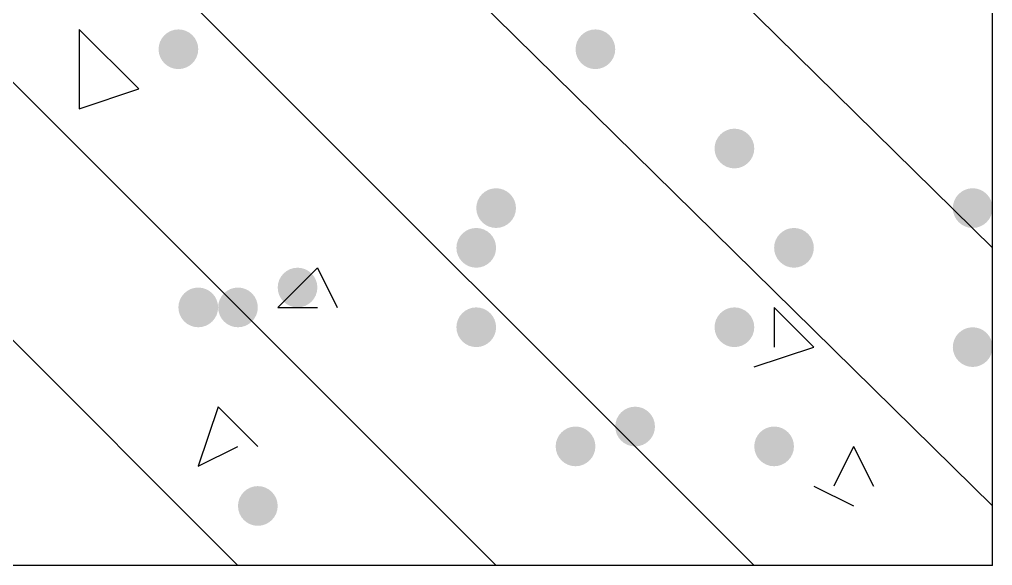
# Model space of a CAD drawing. Header units: inches. Extents: x 11 to 286, y 6 to 196.
# Drawn here: x 185.349 to 187.424, y 68.001 to 69.166 of the extents above; entities that cross this region are included whole.
import ezdxf

# ---------------------------------------------------------------- set-up
doc = ezdxf.new("R2010")
doc.units = ezdxf.units.IN
doc.header["$MEASUREMENT"] = 0
doc.layers.add('PDF_几何图形', color=7, linetype='Continuous')
doc.layers.add('PDF_实体填充', color=7, linetype='Continuous', true_color=0xffffff)

msp = doc.modelspace()

# ---------------------------------------------------------------- hatches: boundary and pattern name
at = {"layer": 'PDF_实体填充', "transparency": 33554559}
h = msp.add_hatch(color=7, dxfattribs=at)
edge = h.paths.add_edge_path(flags=0)
edge.add_spline(control_points=[(185.7304, 69.1021), (185.7304, 69.0788), (185.7114, 69.0598), (185.6881, 69.0598)], knot_values=[0, 0, 0, 0, 1, 1, 1, 1], degree=3, periodic=0)
edge.add_spline(control_points=[(185.6881, 69.0598), (185.6648, 69.0598), (185.6458, 69.0788), (185.6458, 69.1021)], knot_values=[0, 0, 0, 0, 1, 1, 1, 1], degree=3, periodic=0)
edge.add_line((185.6458, 69.1021), (185.6458, 69.1021))
edge.add_spline(control_points=[(185.6458, 69.1021), (185.6458, 69.1254), (185.6648, 69.1444), (185.6881, 69.1444)], knot_values=[0, 0, 0, 0, 1, 1, 1, 1], degree=3, periodic=0)
edge.add_spline(control_points=[(185.6881, 69.1444), (185.7114, 69.1444), (185.7304, 69.1254), (185.7304, 69.1021)], knot_values=[0, 0, 0, 0, 1, 1, 1, 1], degree=3, periodic=0)
edge.add_line((185.7304, 69.1021), (185.7304, 69.1021))
edge.add_line((185.7304, 69.1021), (185.7304, 69.1021))
h = msp.add_hatch(color=7, dxfattribs=at)
edge = h.paths.add_edge_path(flags=0)
edge.add_spline(control_points=[(186.6194, 69.1021), (186.6194, 69.0788), (186.6004, 69.0598), (186.5771, 69.0598)], knot_values=[0, 0, 0, 0, 1, 1, 1, 1], degree=3, periodic=0)
edge.add_spline(control_points=[(186.5771, 69.0598), (186.5538, 69.0598), (186.5348, 69.0788), (186.5348, 69.1021)], knot_values=[0, 0, 0, 0, 1, 1, 1, 1], degree=3, periodic=0)
edge.add_line((186.5348, 69.1021), (186.5348, 69.1021))
edge.add_spline(control_points=[(186.5348, 69.1021), (186.5348, 69.1254), (186.5538, 69.1444), (186.5771, 69.1444)], knot_values=[0, 0, 0, 0, 1, 1, 1, 1], degree=3, periodic=0)
edge.add_spline(control_points=[(186.5771, 69.1444), (186.6004, 69.1444), (186.6194, 69.1254), (186.6194, 69.1021)], knot_values=[0, 0, 0, 0, 1, 1, 1, 1], degree=3, periodic=0)
edge.add_line((186.6194, 69.1021), (186.6194, 69.1021))
edge.add_line((186.6194, 69.1021), (186.6194, 69.1021))
h = msp.add_hatch(color=7, dxfattribs=at)
edge = h.paths.add_edge_path(flags=0)
edge.add_spline(control_points=[(186.9158, 68.8904), (186.9158, 68.8672), (186.8967, 68.8481), (186.8734, 68.8481)], knot_values=[0, 0, 0, 0, 1, 1, 1, 1], degree=3, periodic=0)
edge.add_spline(control_points=[(186.8734, 68.8481), (186.8502, 68.8481), (186.8311, 68.8672), (186.8311, 68.8904)], knot_values=[0, 0, 0, 0, 1, 1, 1, 1], degree=3, periodic=0)
edge.add_line((186.8311, 68.8904), (186.8311, 68.8904))
edge.add_spline(control_points=[(186.8311, 68.8904), (186.8311, 68.9137), (186.8502, 68.9328), (186.8734, 68.9328)], knot_values=[0, 0, 0, 0, 1, 1, 1, 1], degree=3, periodic=0)
edge.add_spline(control_points=[(186.8734, 68.9328), (186.8967, 68.9328), (186.9158, 68.9137), (186.9158, 68.8904)], knot_values=[0, 0, 0, 0, 1, 1, 1, 1], degree=3, periodic=0)
edge.add_line((186.9158, 68.8904), (186.9158, 68.8904))
edge.add_line((186.9158, 68.8904), (186.9158, 68.8904))
h = msp.add_hatch(color=7, dxfattribs=at)
edge = h.paths.add_edge_path(flags=0)
edge.add_spline(control_points=[(186.4078, 68.7634), (186.4078, 68.7402), (186.3887, 68.7211), (186.3654, 68.7211)], knot_values=[0, 0, 0, 0, 1, 1, 1, 1], degree=3, periodic=0)
edge.add_spline(control_points=[(186.3654, 68.7211), (186.3422, 68.7211), (186.3231, 68.7402), (186.3231, 68.7634)], knot_values=[0, 0, 0, 0, 1, 1, 1, 1], degree=3, periodic=0)
edge.add_line((186.3231, 68.7634), (186.3231, 68.7634))
edge.add_spline(control_points=[(186.3231, 68.7634), (186.3231, 68.7867), (186.3422, 68.8058), (186.3654, 68.8058)], knot_values=[0, 0, 0, 0, 1, 1, 1, 1], degree=3, periodic=0)
edge.add_spline(control_points=[(186.3654, 68.8058), (186.3887, 68.8058), (186.4078, 68.7867), (186.4078, 68.7634)], knot_values=[0, 0, 0, 0, 1, 1, 1, 1], degree=3, periodic=0)
edge.add_line((186.4078, 68.7634), (186.4078, 68.7634))
edge.add_line((186.4078, 68.7634), (186.4078, 68.7634))
h = msp.add_hatch(color=7, dxfattribs=at)
edge = h.paths.add_edge_path(flags=0)
edge.add_spline(control_points=[(187.4238, 68.7634), (187.4238, 68.7402), (187.4047, 68.7211), (187.3814, 68.7211)], knot_values=[0, 0, 0, 0, 1, 1, 1, 1], degree=3, periodic=0)
edge.add_spline(control_points=[(187.3814, 68.7211), (187.3582, 68.7211), (187.3391, 68.7402), (187.3391, 68.7634)], knot_values=[0, 0, 0, 0, 1, 1, 1, 1], degree=3, periodic=0)
edge.add_line((187.3391, 68.7634), (187.3391, 68.7634))
edge.add_spline(control_points=[(187.3391, 68.7634), (187.3391, 68.7867), (187.3582, 68.8058), (187.3814, 68.8058)], knot_values=[0, 0, 0, 0, 1, 1, 1, 1], degree=3, periodic=0)
edge.add_spline(control_points=[(187.3814, 68.8058), (187.4047, 68.8058), (187.4238, 68.7867), (187.4238, 68.7634)], knot_values=[0, 0, 0, 0, 1, 1, 1, 1], degree=3, periodic=0)
edge.add_line((187.4238, 68.7634), (187.4238, 68.7634))
edge.add_line((187.4238, 68.7634), (187.4238, 68.7634))
h = msp.add_hatch(color=7, dxfattribs=at)
edge = h.paths.add_edge_path(flags=0)
edge.add_spline(control_points=[(186.3654, 68.6788), (186.3654, 68.6555), (186.3464, 68.6364), (186.3231, 68.6364)], knot_values=[0, 0, 0, 0, 1, 1, 1, 1], degree=3, periodic=0)
edge.add_spline(control_points=[(186.3231, 68.6364), (186.2998, 68.6364), (186.2808, 68.6555), (186.2808, 68.6788)], knot_values=[0, 0, 0, 0, 1, 1, 1, 1], degree=3, periodic=0)
edge.add_line((186.2808, 68.6788), (186.2808, 68.6788))
edge.add_spline(control_points=[(186.2808, 68.6788), (186.2808, 68.7021), (186.2998, 68.7211), (186.3231, 68.7211)], knot_values=[0, 0, 0, 0, 1, 1, 1, 1], degree=3, periodic=0)
edge.add_spline(control_points=[(186.3231, 68.7211), (186.3464, 68.7211), (186.3654, 68.7021), (186.3654, 68.6788)], knot_values=[0, 0, 0, 0, 1, 1, 1, 1], degree=3, periodic=0)
edge.add_line((186.3654, 68.6788), (186.3654, 68.6788))
edge.add_line((186.3654, 68.6788), (186.3654, 68.6788))
h = msp.add_hatch(color=7, dxfattribs=at)
edge = h.paths.add_edge_path(flags=0)
edge.add_spline(control_points=[(187.0428, 68.6788), (187.0428, 68.6555), (187.0237, 68.6364), (187.0004, 68.6364)], knot_values=[0, 0, 0, 0, 1, 1, 1, 1], degree=3, periodic=0)
edge.add_spline(control_points=[(187.0004, 68.6364), (186.9772, 68.6364), (186.9581, 68.6555), (186.9581, 68.6788)], knot_values=[0, 0, 0, 0, 1, 1, 1, 1], degree=3, periodic=0)
edge.add_line((186.9581, 68.6788), (186.9581, 68.6788))
edge.add_spline(control_points=[(186.9581, 68.6788), (186.9581, 68.7021), (186.9772, 68.7211), (187.0004, 68.7211)], knot_values=[0, 0, 0, 0, 1, 1, 1, 1], degree=3, periodic=0)
edge.add_spline(control_points=[(187.0004, 68.7211), (187.0237, 68.7211), (187.0428, 68.7021), (187.0428, 68.6788)], knot_values=[0, 0, 0, 0, 1, 1, 1, 1], degree=3, periodic=0)
edge.add_line((187.0428, 68.6788), (187.0428, 68.6788))
edge.add_line((187.0428, 68.6788), (187.0428, 68.6788))
h = msp.add_hatch(color=7, dxfattribs=at)
edge = h.paths.add_edge_path(flags=0)
edge.add_spline(control_points=[(185.9844, 68.5941), (185.9844, 68.5708), (185.9654, 68.5518), (185.9421, 68.5518)], knot_values=[0, 0, 0, 0, 1, 1, 1, 1], degree=3, periodic=0)
edge.add_spline(control_points=[(185.9421, 68.5518), (185.9188, 68.5518), (185.8998, 68.5708), (185.8998, 68.5941)], knot_values=[0, 0, 0, 0, 1, 1, 1, 1], degree=3, periodic=0)
edge.add_line((185.8998, 68.5941), (185.8998, 68.5941))
edge.add_spline(control_points=[(185.8998, 68.5941), (185.8998, 68.6174), (185.9188, 68.6364), (185.9421, 68.6364)], knot_values=[0, 0, 0, 0, 1, 1, 1, 1], degree=3, periodic=0)
edge.add_spline(control_points=[(185.9421, 68.6364), (185.9654, 68.6364), (185.9844, 68.6174), (185.9844, 68.5941)], knot_values=[0, 0, 0, 0, 1, 1, 1, 1], degree=3, periodic=0)
edge.add_line((185.9844, 68.5941), (185.9844, 68.5941))
edge.add_line((185.9844, 68.5941), (185.9844, 68.5941))
h = msp.add_hatch(color=7, dxfattribs=at)
edge = h.paths.add_edge_path(flags=0)
edge.add_spline(control_points=[(185.7728, 68.5518), (185.7728, 68.5285), (185.7537, 68.5094), (185.7304, 68.5094)], knot_values=[0, 0, 0, 0, 1, 1, 1, 1], degree=3, periodic=0)
edge.add_spline(control_points=[(185.7304, 68.5094), (185.7072, 68.5094), (185.6881, 68.5285), (185.6881, 68.5518)], knot_values=[0, 0, 0, 0, 1, 1, 1, 1], degree=3, periodic=0)
edge.add_line((185.6881, 68.5518), (185.6881, 68.5518))
edge.add_spline(control_points=[(185.6881, 68.5518), (185.6881, 68.5751), (185.7072, 68.5941), (185.7304, 68.5941)], knot_values=[0, 0, 0, 0, 1, 1, 1, 1], degree=3, periodic=0)
edge.add_spline(control_points=[(185.7304, 68.5941), (185.7537, 68.5941), (185.7728, 68.5751), (185.7728, 68.5518)], knot_values=[0, 0, 0, 0, 1, 1, 1, 1], degree=3, periodic=0)
edge.add_line((185.7728, 68.5518), (185.7728, 68.5518))
edge.add_line((185.7728, 68.5518), (185.7728, 68.5518))
h = msp.add_hatch(color=7, dxfattribs=at)
edge = h.paths.add_edge_path(flags=0)
edge.add_spline(control_points=[(185.8574, 68.5518), (185.8574, 68.5285), (185.8384, 68.5094), (185.8151, 68.5094)], knot_values=[0, 0, 0, 0, 1, 1, 1, 1], degree=3, periodic=0)
edge.add_spline(control_points=[(185.8151, 68.5094), (185.7918, 68.5094), (185.7728, 68.5285), (185.7728, 68.5518)], knot_values=[0, 0, 0, 0, 1, 1, 1, 1], degree=3, periodic=0)
edge.add_line((185.7728, 68.5518), (185.7728, 68.5518))
edge.add_spline(control_points=[(185.7728, 68.5518), (185.7728, 68.5751), (185.7918, 68.5941), (185.8151, 68.5941)], knot_values=[0, 0, 0, 0, 1, 1, 1, 1], degree=3, periodic=0)
edge.add_spline(control_points=[(185.8151, 68.5941), (185.8384, 68.5941), (185.8574, 68.5751), (185.8574, 68.5518)], knot_values=[0, 0, 0, 0, 1, 1, 1, 1], degree=3, periodic=0)
edge.add_line((185.8574, 68.5518), (185.8574, 68.5518))
edge.add_line((185.8574, 68.5518), (185.8574, 68.5518))
h = msp.add_hatch(color=7, dxfattribs=at)
edge = h.paths.add_edge_path(flags=0)
edge.add_spline(control_points=[(186.3654, 68.5094), (186.3654, 68.4862), (186.3464, 68.4671), (186.3231, 68.4671)], knot_values=[0, 0, 0, 0, 1, 1, 1, 1], degree=3, periodic=0)
edge.add_spline(control_points=[(186.3231, 68.4671), (186.2998, 68.4671), (186.2808, 68.4862), (186.2808, 68.5094)], knot_values=[0, 0, 0, 0, 1, 1, 1, 1], degree=3, periodic=0)
edge.add_line((186.2808, 68.5094), (186.2808, 68.5094))
edge.add_spline(control_points=[(186.2808, 68.5094), (186.2808, 68.5327), (186.2998, 68.5518), (186.3231, 68.5518)], knot_values=[0, 0, 0, 0, 1, 1, 1, 1], degree=3, periodic=0)
edge.add_spline(control_points=[(186.3231, 68.5518), (186.3464, 68.5518), (186.3654, 68.5327), (186.3654, 68.5094)], knot_values=[0, 0, 0, 0, 1, 1, 1, 1], degree=3, periodic=0)
edge.add_line((186.3654, 68.5094), (186.3654, 68.5094))
edge.add_line((186.3654, 68.5094), (186.3654, 68.5094))
h = msp.add_hatch(color=7, dxfattribs=at)
edge = h.paths.add_edge_path(flags=0)
edge.add_spline(control_points=[(186.9158, 68.5094), (186.9158, 68.4862), (186.8967, 68.4671), (186.8734, 68.4671)], knot_values=[0, 0, 0, 0, 1, 1, 1, 1], degree=3, periodic=0)
edge.add_spline(control_points=[(186.8734, 68.4671), (186.8502, 68.4671), (186.8311, 68.4862), (186.8311, 68.5094)], knot_values=[0, 0, 0, 0, 1, 1, 1, 1], degree=3, periodic=0)
edge.add_line((186.8311, 68.5094), (186.8311, 68.5094))
edge.add_spline(control_points=[(186.8311, 68.5094), (186.8311, 68.5327), (186.8502, 68.5518), (186.8734, 68.5518)], knot_values=[0, 0, 0, 0, 1, 1, 1, 1], degree=3, periodic=0)
edge.add_spline(control_points=[(186.8734, 68.5518), (186.8967, 68.5518), (186.9158, 68.5327), (186.9158, 68.5094)], knot_values=[0, 0, 0, 0, 1, 1, 1, 1], degree=3, periodic=0)
edge.add_line((186.9158, 68.5094), (186.9158, 68.5094))
edge.add_line((186.9158, 68.5094), (186.9158, 68.5094))
h = msp.add_hatch(color=7, dxfattribs=at)
edge = h.paths.add_edge_path(flags=0)
edge.add_spline(control_points=[(187.4238, 68.4671), (187.4238, 68.4438), (187.4047, 68.4248), (187.3814, 68.4248)], knot_values=[0, 0, 0, 0, 1, 1, 1, 1], degree=3, periodic=0)
edge.add_spline(control_points=[(187.3814, 68.4248), (187.3582, 68.4248), (187.3391, 68.4438), (187.3391, 68.4671)], knot_values=[0, 0, 0, 0, 1, 1, 1, 1], degree=3, periodic=0)
edge.add_line((187.3391, 68.4671), (187.3391, 68.4671))
edge.add_spline(control_points=[(187.3391, 68.4671), (187.3391, 68.4904), (187.3582, 68.5094), (187.3814, 68.5094)], knot_values=[0, 0, 0, 0, 1, 1, 1, 1], degree=3, periodic=0)
edge.add_spline(control_points=[(187.3814, 68.5094), (187.4047, 68.5094), (187.4238, 68.4904), (187.4238, 68.4671)], knot_values=[0, 0, 0, 0, 1, 1, 1, 1], degree=3, periodic=0)
edge.add_line((187.4238, 68.4671), (187.4238, 68.4671))
edge.add_line((187.4238, 68.4671), (187.4238, 68.4671))
h = msp.add_hatch(color=7, dxfattribs=at)
edge = h.paths.add_edge_path(flags=0)
edge.add_spline(control_points=[(186.7041, 68.2978), (186.7041, 68.2745), (186.6851, 68.2554), (186.6618, 68.2554)], knot_values=[0, 0, 0, 0, 1, 1, 1, 1], degree=3, periodic=0)
edge.add_spline(control_points=[(186.6618, 68.2554), (186.6385, 68.2554), (186.6194, 68.2745), (186.6194, 68.2978)], knot_values=[0, 0, 0, 0, 1, 1, 1, 1], degree=3, periodic=0)
edge.add_line((186.6194, 68.2978), (186.6194, 68.2978))
edge.add_spline(control_points=[(186.6194, 68.2978), (186.6194, 68.3211), (186.6385, 68.3401), (186.6618, 68.3401)], knot_values=[0, 0, 0, 0, 1, 1, 1, 1], degree=3, periodic=0)
edge.add_spline(control_points=[(186.6618, 68.3401), (186.6851, 68.3401), (186.7041, 68.3211), (186.7041, 68.2978)], knot_values=[0, 0, 0, 0, 1, 1, 1, 1], degree=3, periodic=0)
edge.add_line((186.7041, 68.2978), (186.7041, 68.2978))
edge.add_line((186.7041, 68.2978), (186.7041, 68.2978))
h = msp.add_hatch(color=7, dxfattribs=at)
edge = h.paths.add_edge_path(flags=0)
edge.add_spline(control_points=[(186.5771, 68.2554), (186.5771, 68.2322), (186.5581, 68.2131), (186.5348, 68.2131)], knot_values=[0, 0, 0, 0, 1, 1, 1, 1], degree=3, periodic=0)
edge.add_spline(control_points=[(186.5348, 68.2131), (186.5115, 68.2131), (186.4924, 68.2322), (186.4924, 68.2554)], knot_values=[0, 0, 0, 0, 1, 1, 1, 1], degree=3, periodic=0)
edge.add_line((186.4924, 68.2554), (186.4924, 68.2554))
edge.add_spline(control_points=[(186.4924, 68.2554), (186.4924, 68.2787), (186.5115, 68.2978), (186.5348, 68.2978)], knot_values=[0, 0, 0, 0, 1, 1, 1, 1], degree=3, periodic=0)
edge.add_spline(control_points=[(186.5348, 68.2978), (186.5581, 68.2978), (186.5771, 68.2787), (186.5771, 68.2554)], knot_values=[0, 0, 0, 0, 1, 1, 1, 1], degree=3, periodic=0)
edge.add_line((186.5771, 68.2554), (186.5771, 68.2554))
edge.add_line((186.5771, 68.2554), (186.5771, 68.2554))
h = msp.add_hatch(color=7, dxfattribs=at)
edge = h.paths.add_edge_path(flags=0)
edge.add_spline(control_points=[(187.0004, 68.2554), (187.0004, 68.2322), (186.9814, 68.2131), (186.9581, 68.2131)], knot_values=[0, 0, 0, 0, 1, 1, 1, 1], degree=3, periodic=0)
edge.add_spline(control_points=[(186.9581, 68.2131), (186.9348, 68.2131), (186.9158, 68.2322), (186.9158, 68.2554)], knot_values=[0, 0, 0, 0, 1, 1, 1, 1], degree=3, periodic=0)
edge.add_line((186.9158, 68.2554), (186.9158, 68.2554))
edge.add_spline(control_points=[(186.9158, 68.2554), (186.9158, 68.2787), (186.9348, 68.2978), (186.9581, 68.2978)], knot_values=[0, 0, 0, 0, 1, 1, 1, 1], degree=3, periodic=0)
edge.add_spline(control_points=[(186.9581, 68.2978), (186.9814, 68.2978), (187.0004, 68.2787), (187.0004, 68.2554)], knot_values=[0, 0, 0, 0, 1, 1, 1, 1], degree=3, periodic=0)
edge.add_line((187.0004, 68.2554), (187.0004, 68.2554))
edge.add_line((187.0004, 68.2554), (187.0004, 68.2554))
h = msp.add_hatch(color=7, dxfattribs=at)
edge = h.paths.add_edge_path(flags=0)
edge.add_spline(control_points=[(185.8998, 68.1284), (185.8998, 68.1052), (185.8807, 68.0861), (185.8574, 68.0861)], knot_values=[0, 0, 0, 0, 1, 1, 1, 1], degree=3, periodic=0)
edge.add_spline(control_points=[(185.8574, 68.0861), (185.8342, 68.0861), (185.8151, 68.1052), (185.8151, 68.1284)], knot_values=[0, 0, 0, 0, 1, 1, 1, 1], degree=3, periodic=0)
edge.add_line((185.8151, 68.1284), (185.8151, 68.1284))
edge.add_spline(control_points=[(185.8151, 68.1284), (185.8151, 68.1517), (185.8342, 68.1708), (185.8574, 68.1708)], knot_values=[0, 0, 0, 0, 1, 1, 1, 1], degree=3, periodic=0)
edge.add_spline(control_points=[(185.8574, 68.1708), (185.8807, 68.1708), (185.8998, 68.1517), (185.8998, 68.1284)], knot_values=[0, 0, 0, 0, 1, 1, 1, 1], degree=3, periodic=0)
edge.add_line((185.8998, 68.1284), (185.8998, 68.1284))
edge.add_line((185.8998, 68.1284), (185.8998, 68.1284))

# ---------------------------------------------------------------- linework, layer by layer
at = {"layer": 'PDF_几何图形'}
for p, q in [((187.4238, 68.0014), (187.4238, 107.3291)), ((184.8414, 71.2188), (187.4238, 68.6788)), ((184.8414, 70.6684), (187.4238, 68.1284)), ((183.2751, 70.5414), (185.8151, 68.0014)), ((183.8254, 70.5414), (186.3654, 68.0014)), ((184.3758, 70.5414), (186.9158, 68.0014)), ((185.4764, 69.1444), (185.6034, 69.0174)), ((185.4764, 69.1444), (185.4764, 68.9751)), ((185.4764, 68.9751), (185.6034, 69.0174)), ((185.9844, 68.6364), (185.8998, 68.5518)), ((185.9844, 68.6364), (186.0268, 68.5518)), ((185.8998, 68.5518), (185.9844, 68.5518)), ((186.9581, 68.5518), (187.0428, 68.4671)), ((186.9581, 68.5518), (186.9581, 68.4671)), ((186.9158, 68.4248), (187.0428, 68.4671)), ((185.7728, 68.3401), (185.7304, 68.2131)), ((185.7728, 68.3401), (185.8574, 68.2554)), ((185.7304, 68.2131), (185.8151, 68.2554)), ((187.1274, 68.2554), (187.0851, 68.1708)), ((187.1274, 68.2554), (187.1698, 68.1708)), ((187.0428, 68.1708), (187.1274, 68.1284)), ((187.4238, 68.0014), (176.9251, 68.0014))]:
    msp.add_line(p, q, dxfattribs=at)

doc.saveas('drawing.dxf')
